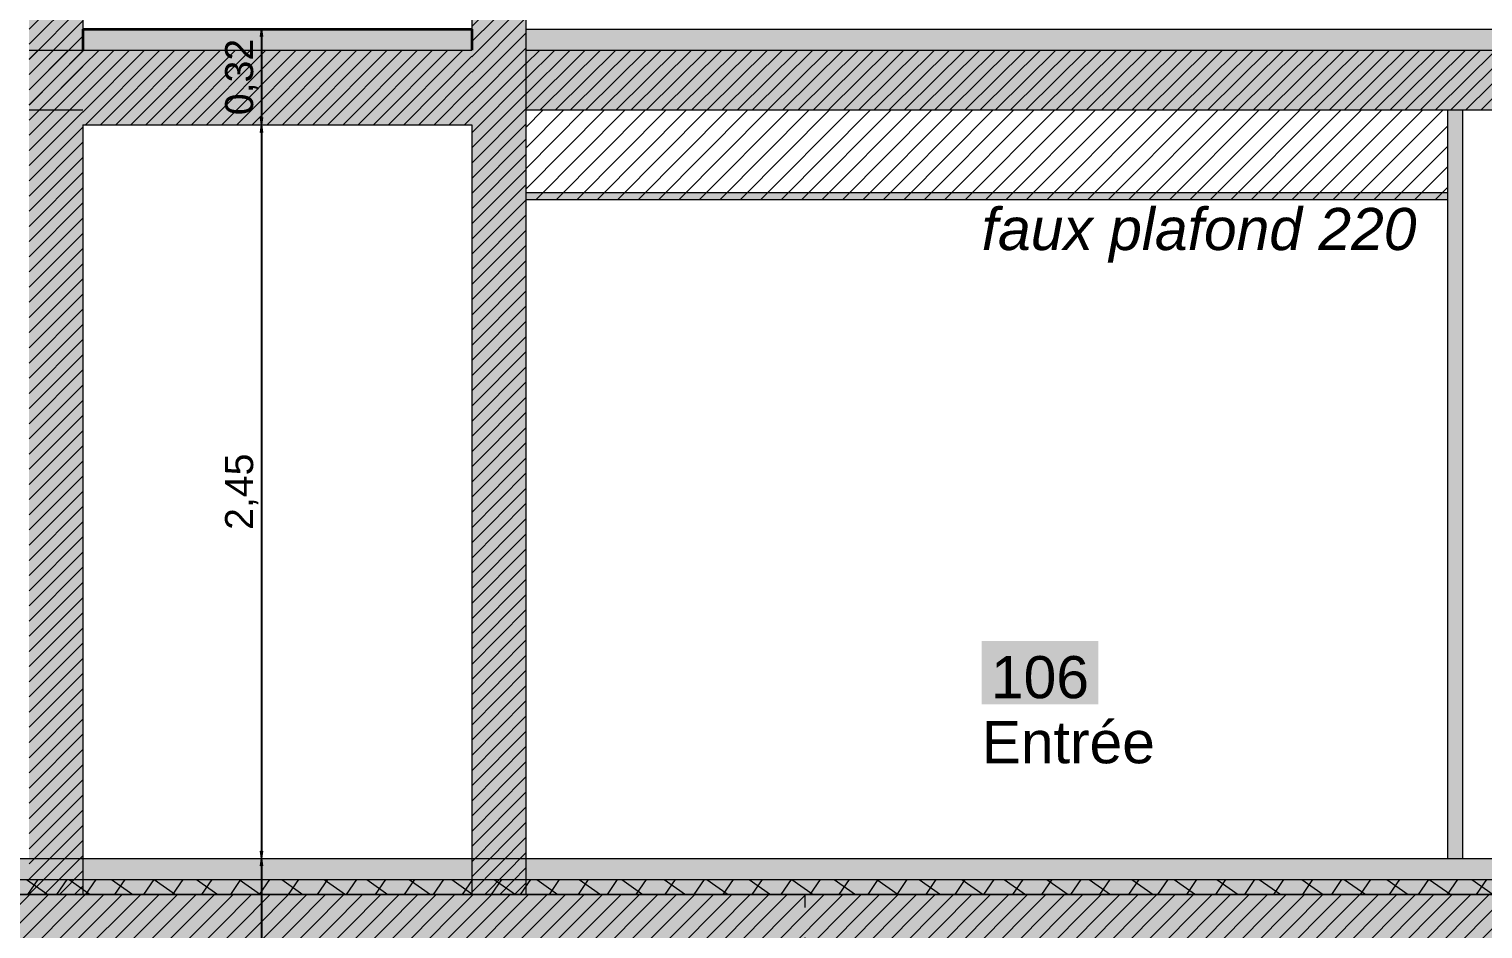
# Model space of a CAD drawing. Header units: metres. Extents: x 1838950 to 1842843, y 5171318 to 5174224.
# Drawn here: x 1840946.215 to 1840951.074, y 5171444.337 to 5171447.342 of the extents above; entities that cross this region are included whole.
import ezdxf

# ---------------------------------------------------------------- set-up
doc = ezdxf.new("R2010")
doc.units = ezdxf.units.M
doc.header["$LTSCALE"] = 0.0254
doc.header["$PDMODE"] = 1
doc.header["$PDSIZE"] = -2
doc.linetypes.add('VW-01', pattern=[0.41656, 0.20828, -0.20828])
doc.layers.get('0').update_dxf_attribs({"lineweight": 18})
doc.layers.get('DEFPOINTS').update_dxf_attribs({"lineweight": 18})
for name, color, linetype, lineweight in [('B GÈnÈral_Hatch', 7, 'Continuous', 5), ('B Général', 7, 'Continuous', 5), ('C ANNOTATIONS-cotation', 7, 'Continuous', 5), ('C ANNOTATIONS-prestations', 7, 'Continuous', 5), ('C ANNOTATIONS-texte', 7, 'Continuous', 5)]:
    doc.layers.add(name, color=color, linetype=linetype, lineweight=lineweight)
doc.styles.add('Arial', font='arial.ttf')
doc.styles.add('Arial (italic)', font='')
doc.styles.get('Arial (italic)').set_extended_font_data('Arial', italic=True)
doc.dimstyles.new('100é', dxfattribs={"dimtxt": 302.065972222221, "dimasz": 0.0001240234375, "dimexe": 0, "dimexo": 2.499999999999999e-06, "dimgap": 1e-07, "dimtad": 1, "dimzin": 3, "dimtxsty": 'Arial', "dimblk": 'VW_FILLEDARROW-2', "dimblk1": 'VW_FILLEDARROW-2', "dimblk2": 'VW_FILLEDARROW-2', "dimcen": 0, "dimdle": 1e-06, "dimazin": 0, "dimtfac": 1, "dimtix": 1, "dimtmove": 0, "dimatfit": 0, "dimldrblk": 'VW_FILLEDARROW-2', "dimfxl": 1, "dimfrac": 2, "dimtolj": 1, "dimtzin": 3, "dimarcsym": 0})
pattern_1 = [(45, (0, 0), (0.02425347222222122, -0.02645833333333338), [])]

# ---------------------------------------------------------------- blocks, each defined once
blk = doc.blocks.new('Groupe-129-1-5')
at = {"layer": 'B GÈnÈral_Hatch', "linetype": 'Continuous', "lineweight": 0, "true_color": 0xffffff}
blk.add_hatch(color=7, dxfattribs=at).paths.add_polyline_path([(51.85041370593866, -47.55368290728126), (51.85041370593866, -47.78368290719071), (50.00964723659531, -47.78368290719071), (50.00964723659532, -47.95368290728126), (43.79282059917692, -47.95368290728126), (43.79282059917692, -48.15368290728125), (43.09285720371012, -48.15368290728125), (43.09285720371012, -47.783682907683), (42.36168506385889, -47.78368290768302), (42.36168506385889, -48.15368290728125), (41.66172166839207, -48.15368290728125), (41.66172166839207, -47.78368290768302), (38.90950600269351, -47.78368290768302), (38.90950600269351, -48.05368290728125), (38.30950600269351, -48.05368290728126), (38.30950600269351, -47.78368290768302), (35.52761052406712, -47.78368290768302), (35.52761052406712, -48.05368290728125), (35.027622999962, -48.05368290728126), (35.027622999962, -47.78368290768302), (32.43372041497937, -47.78368290768302), (32.43372041497937, -47.55368290829646), (35.027622999962, -47.55368290728126), (51.85041370593866, -47.55368290728126)])
at = {"layer": 'B Général', "linetype": 'Continuous', "lineweight": 5}
h = blk.add_hatch(dxfattribs=at)
h.set_pattern_fill('45_0_15_52', style=0, pattern_type=2)
h.set_pattern_definition([(45, (0, 0), (0.03527777774492279, -0.02645833334565396), [])])
h.paths.add_polyline_path([(51.85041370593864, -47.55368290728126), (51.85041370593864, -47.78368290719071), (50.0096472365953, -47.78368290719071), (50.00964723659531, -47.95368290728126), (43.79282059917692, -47.95368290728126), (43.79282059917692, -48.15368290728125), (43.09285720371012, -48.15368290728125), (43.09285720371012, -47.783682907683), (42.36168506385888, -47.78368290768302), (42.36168506385888, -48.15368290728125), (41.66172166839206, -48.15368290728125), (41.66172166839206, -47.78368290768302), (38.9095060026935, -47.78368290768302), (38.9095060026935, -48.05368290728125), (38.3095060026935, -48.05368290728126), (38.3095060026935, -47.78368290768302), (35.52761052406711, -47.78368290768302), (35.52761052406711, -48.05368290728125), (35.027622999962, -48.05368290728126), (35.027622999962, -47.78368290768302), (32.43372041497936, -47.78368290768302), (32.43372041497936, -47.55368290829646), (35.027622999962, -47.55368290728126)])
at = {"layer": 'B Général', "color": 7, "linetype": 'Continuous', "lineweight": 5, "flags": 128}
blk.add_lwpolyline([(51.85041370593864, -47.55368290728126), (51.85041370593864, -47.78368290719071), (50.0096472365953, -47.78368290719071), (50.00964723659531, -47.95368290728126), (43.79282059917692, -47.95368290728126), (43.79282059917692, -48.15368290728125), (43.09285720371012, -48.15368290728125), (43.09285720371012, -47.783682907683), (42.36168506385888, -47.78368290768302), (42.36168506385888, -48.15368290728125), (41.66172166839206, -48.15368290728125), (41.66172166839206, -47.78368290768302), (38.9095060026935, -47.78368290768302), (38.9095060026935, -48.05368290728125), (38.3095060026935, -48.05368290728126), (38.3095060026935, -47.78368290768302), (35.52761052406711, -47.78368290768302), (35.52761052406711, -48.05368290728125), (35.027622999962, -48.05368290728126), (35.027622999962, -47.78368290768302), (32.43372041497936, -47.78368290768302), (32.43372041497936, -47.55368290829646), (35.027622999962, -47.55368290728126)], close=True, dxfattribs=at)
at = {"layer": 'B Général', "color": 7, "linetype": 'VW-01', "lineweight": 5, "flags": 128}
blk.add_lwpolyline([(44.48805584970281, -47.55368290728126), (50.00964723659531, -47.55368290728126), (50.00964723659531, -48.25368290728125), (44.48805584970281, -48.25368290728125)], close=True, dxfattribs=at)
blk = doc.blocks.new('VW_FILLEDARROW-2')
at = {"linetype": 'Continuous', "lineweight": 0, "transparency": 16777216}
blk.add_hatch(color=0, dxfattribs=at).paths.add_polyline_path([(-1, 0.1227845609029044), (0, 0), (-1, -0.1227845609029047)])
at = {"color": 0, "lineweight": 20, "transparency": 16777216, "flags": 128}
blk.add_lwpolyline([(-1, 0.1227845609029044), (0, 0), (-1, -0.1227845609029047)], close=True, dxfattribs=at)
blk = doc.blocks.new('*D1790')
at = {"layer": 'C ANNOTATIONS-cotation', "color": 0, "linetype": 'Continuous', "lineweight": -2, "transparency": 16777216}
blk.add_line((1840946.992265209, 5171447.317147276), (1840946.992265209, 5171447.04675665), dxfattribs=at)
at = {"layer": 'DEFPOINTS', "color": 0, "linetype": 'Continuous', "transparency": 16777216}
for p in [(1840946.720323035, 5171447.341951963), (1840946.720323035, 5171447.021951963), (1840946.992265209, 5171447.021951963)]:
    blk.add_point(p, dxfattribs=at)
at = {"layer": 'C ANNOTATIONS-cotation', "color": 0, "linetype": 'Continuous', "lineweight": -2, "transparency": 16777216, "xscale": 0.0248046875, "yscale": 0.0248046875, "zscale": 0.0248046875}
for p, rotation in [((1840946.992265209, 5171447.341951963), 90), ((1840946.992265209, 5171447.021951963), 270)]:
    blk.add_blockref('VW_FILLEDARROW-2', p, dxfattribs=dict(at, rotation=rotation))
at = {"layer": 'C ANNOTATIONS-cotation', "color": 0, "linetype": 'Continuous', "lineweight": 5, "transparency": 16777216, "insert": (1840946.925909002, 5171447.181951962), "char_height": 0.09377775410353535, "attachment_point": 5, "rotation": 90, "style": 'Arial'}
blk.add_mtext('\\A1;0,32', dxfattribs=at)
blk = doc.blocks.new('*D1791')
at = {"layer": 'C ANNOTATIONS-cotation', "color": 0, "linetype": 'Continuous', "lineweight": -2, "transparency": 16777216}
blk.add_line((1840946.992265209, 5171446.997147276), (1840946.992265209, 5171444.59675665), dxfattribs=at)
at = {"layer": 'DEFPOINTS', "color": 0, "linetype": 'Continuous', "transparency": 16777216}
for p in [(1840946.720323035, 5171447.021951963), (1840946.802583802, 5171444.571951963), (1840946.992265209, 5171444.571951963)]:
    blk.add_point(p, dxfattribs=at)
at = {"layer": 'C ANNOTATIONS-cotation', "color": 0, "linetype": 'Continuous', "lineweight": -2, "transparency": 16777216, "xscale": 0.0248046875, "yscale": 0.0248046875, "zscale": 0.0248046875}
for p, rotation in [((1840946.992265209, 5171447.021951963), 90), ((1840946.992265209, 5171444.571951963), 270)]:
    blk.add_blockref('VW_FILLEDARROW-2', p, dxfattribs=dict(at, rotation=rotation))
at = {"layer": 'C ANNOTATIONS-cotation', "color": 0, "linetype": 'Continuous', "lineweight": 5, "transparency": 16777216, "insert": (1840946.925909002, 5171445.796951963), "char_height": 0.09377775410353535, "attachment_point": 5, "rotation": 90, "style": 'Arial'}
blk.add_mtext('\\A1;2,45', dxfattribs=at)
blk = doc.blocks.new('*D1792')
at = {"layer": 'C ANNOTATIONS-cotation', "color": 0, "linetype": 'Continuous', "lineweight": -2, "transparency": 16777216}
blk.add_line((1840946.992265209, 5171444.547147276), (1840946.992265209, 5171443.756756651), dxfattribs=at)
at = {"layer": 'DEFPOINTS', "color": 0, "linetype": 'Continuous', "transparency": 16777216}
for p in [(1840946.802583802, 5171444.571951963), (1840946.802583802, 5171443.731951964), (1840946.992265209, 5171443.731951964)]:
    blk.add_point(p, dxfattribs=at)
at = {"layer": 'C ANNOTATIONS-cotation', "color": 0, "linetype": 'Continuous', "lineweight": -2, "transparency": 16777216, "xscale": 0.0248046875, "yscale": 0.0248046875, "zscale": 0.0248046875}
for p, rotation in [((1840946.992265209, 5171444.571951963), 90), ((1840946.992265209, 5171443.731951964), 270)]:
    blk.add_blockref('VW_FILLEDARROW-2', p, dxfattribs=dict(at, rotation=rotation))
at = {"layer": 'C ANNOTATIONS-cotation', "color": 0, "linetype": 'Continuous', "lineweight": 5, "transparency": 16777216, "insert": (1840946.925909002, 5171444.151951963), "char_height": 0.09377775410353535, "attachment_point": 5, "rotation": 90, "style": 'Arial'}
blk.add_mtext('\\A1;0,84', dxfattribs=at)

msp = doc.modelspace()

# ---------------------------------------------------------------- hatches: boundary and pattern name
at = {"layer": 'B GÈnÈral_Hatch', "linetype": 'Continuous', "lineweight": 0, "true_color": 0xffffff}
for points in [[(1840946.21532303, 5171449.84195196), (1840946.39532303, 5171449.84195196), (1840946.395323033, 5171444.451951963), (1840946.215323033, 5171444.451951963), (1840946.21532303, 5171449.84195196)], [(1840946.39532303, 5171449.84195196), (1840946.21532303, 5171449.84195196), (1840946.215323033, 5171444.451951963), (1840946.395323033, 5171444.451951963), (1840946.39532303, 5171449.84195196)], [(1840947.695322951, 5171449.84195196), (1840947.875322951, 5171449.84195196), (1840947.875322955, 5171444.451951959), (1840947.695322955, 5171444.451951959), (1840947.695322951, 5171449.84195196)], [(1840947.875322951, 5171449.84195196), (1840947.695322951, 5171449.84195196), (1840947.695322955, 5171444.451951959), (1840947.875322955, 5171444.451951959), (1840947.875322951, 5171449.84195196)], [(1840946.215323039, 5171447.071951962), (1840946.215323039, 5171447.341951963), (1840946.395323039, 5171447.341951963), (1840946.395323039, 5171447.071951962), (1840946.215323039, 5171447.071951962)], [(1840947.695322953, 5171447.021951959), (1840947.695322953, 5171447.34195196), (1840946.395323032, 5171447.341951959), (1840946.395323032, 5171447.021951959), (1840947.695322953, 5171447.021951959)], [(1840947.695322953, 5171447.271951959), (1840947.695322953, 5171447.34195196), (1840946.395323032, 5171447.341951959), (1840946.395323032, 5171447.271951959), (1840947.695322953, 5171447.271951959)], [(1840966.139779528, 5171447.271951395), (1840966.139779528, 5171447.341951395), (1840947.875322953, 5171447.341951383), (1840947.875322953, 5171447.071951384), (1840966.399779528, 5171447.071951395), (1840966.239779528, 5171447.271951395), (1840966.139779528, 5171447.271951395)], [(1840946.215323039, 5171447.271951962), (1840946.215323039, 5171447.071951962), (1840946.395323039, 5171447.071951962), (1840946.395323039, 5171447.271951962), (1840946.215323039, 5171447.271951962)], [(1840947.695322953, 5171447.021951959), (1840947.695322953, 5171447.271951959), (1840946.395323032, 5171447.271951959), (1840946.395323032, 5171447.021951959), (1840947.695322953, 5171447.021951959)], [(1840966.399779528, 5171447.071951395), (1840966.239779528, 5171447.271951395), (1840947.875322953, 5171447.271951384), (1840947.875322953, 5171447.071951384), (1840966.399779528, 5171447.071951395)], [(1840950.955278421, 5171447.071951961), (1840951.005278421, 5171447.071951961), (1840951.005278421, 5171444.571951961), (1840950.955278421, 5171444.571951961), (1840950.955278421, 5171447.071951961)], [(1840951.005278421, 5171447.071951961), (1840950.955278421, 5171447.071951961), (1840950.955278421, 5171444.571951961), (1840951.005278421, 5171444.571951961), (1840951.005278421, 5171447.071951961)], [(1840949.39865271, 5171445.086568571), (1840949.788086304, 5171445.086568571), (1840949.788086304, 5171445.298235237), (1840949.39865271, 5171445.298235237), (1840949.39865271, 5171445.086568571)], [(1840956.171312445, 5171444.571951962), (1840939.770100103, 5171444.571951961), (1840939.690100103, 5171444.501951962), (1840956.171312445, 5171444.501951963), (1840956.171312445, 5171444.571951962)], [(1840956.171312445, 5171444.571951962), (1840939.770100103, 5171444.571951961), (1840939.690100103, 5171444.501951962), (1840956.171312445, 5171444.501951963), (1840956.171312445, 5171444.571951962)], [(1840939.790100103, 5171444.501772013), (1840956.171312443, 5171444.501772013), (1840956.171312443, 5171444.451951963), (1840939.790100103, 5171444.451951963), (1840939.790100103, 5171444.501772013)]]:
    msp.add_hatch(color=7, dxfattribs=at).paths.add_polyline_path(points)
at = {"layer": 'B GÈnÈral_Hatch', "linetype": 'Continuous', "lineweight": 5}
h = msp.add_hatch(dxfattribs=at)
h.set_pattern_fill('50_BETON', style=0, pattern_type=2)
h.set_pattern_definition(pattern_1)
h.paths.add_polyline_path([(1840946.39532303, 5171449.84195196), (1840946.21532303, 5171449.84195196), (1840946.215323033, 5171444.451951963), (1840946.395323033, 5171444.451951963)])
h = msp.add_hatch(dxfattribs=at)
h.set_pattern_fill('50_BETON', style=0, pattern_type=2)
h.set_pattern_definition(pattern_1)
h.paths.add_polyline_path([(1840947.875322951, 5171449.84195196), (1840947.695322951, 5171449.84195196), (1840947.695322955, 5171444.451951959), (1840947.875322955, 5171444.451951959)])
h = msp.add_hatch(dxfattribs=at)
h.set_pattern_fill('50_BETON', style=0, pattern_type=2)
h.set_pattern_definition(pattern_1)
h.paths.add_polyline_path([(1840946.215323039, 5171447.271951962), (1840946.215323039, 5171447.071951962), (1840946.395323039, 5171447.071951962), (1840946.395323039, 5171447.271951962)])
h = msp.add_hatch(dxfattribs=at)
h.set_pattern_fill('50_BETON', style=0, pattern_type=2)
h.set_pattern_definition(pattern_1)
h.paths.add_polyline_path([(1840947.695322953, 5171447.021951959), (1840947.695322953, 5171447.271951959), (1840946.395323032, 5171447.271951959), (1840946.395323032, 5171447.021951959)])
h = msp.add_hatch(dxfattribs=at)
h.set_pattern_fill('50_BETON', style=0, pattern_type=2)
h.set_pattern_definition(pattern_1)
h.paths.add_polyline_path([(1840966.399779528, 5171447.071951395), (1840966.239779528, 5171447.271951395), (1840947.875322953, 5171447.271951384), (1840947.875322953, 5171447.071951384)])
at = {"layer": 'B GÈnÈral_Hatch', "linetype": 'Continuous', "lineweight": 5, "true_color": 0xaaaaaa}
h = msp.add_hatch(dxfattribs=at)
h.set_pattern_fill('F_P__SOFFITE', color=253, style=0, pattern_type=2)
h.set_pattern_definition([(45, (0, 0.002204861111111111), (-0.03527777777777778, 0.03307291666666667), [])])
h.paths.add_polyline_path([(1840947.875323039, 5171447.071951962), (1840950.955278421, 5171447.071951962), (1840950.955278421, 5171446.771951967), (1840947.875323039, 5171446.771951967)])
at = {"layer": 'B Général', "linetype": 'Continuous', "lineweight": 5, "true_color": 0x808080}
h = msp.add_hatch(dxfattribs=at)
h.set_pattern_fill('02_ISOLANT', color=8, style=0, pattern_type=2)
h.set_pattern_definition([(145.7235947438835, (388.1691140702418, 220.8695760480229), (-0.04505486471661582, -0.06610642302656715), []), (-124.2764052561165, (388.1691140702418, 220.8695760480229), (-0.06610642302656715, 0.04505486471661577), [])])
h.paths.add_polyline_path([(1840939.790100103, 5171444.501772013), (1840956.171312443, 5171444.501772013), (1840956.171312443, 5171444.451951963), (1840939.790100103, 5171444.451951963)])

# ---------------------------------------------------------------- linework, layer by layer
at = {"layer": 'B GÈnÈral_Hatch', "color": 252, "linetype": 'Continuous', "true_color": 0x848484}
msp.add_solid([(1840947.875323039, 5171446.796084712), (1840950.955278421, 5171446.796084712), (1840947.875323039, 5171446.771951967), (1840950.955278421, 5171446.771951967)], dxfattribs=at)
at = {"layer": 'B Général', "color": 7, "linetype": 'Continuous', "lineweight": 18}
for p, q in [((1840946.39532303, 5171449.84195196), (1840946.395323031, 5171447.341951959)), ((1840947.695322951, 5171449.84195196), (1840947.695322953, 5171447.34195196)), ((1840947.875322951, 5171449.84195196), (1840947.875322955, 5171444.451951959)), ((1840946.395323032, 5171447.021951959), (1840946.395323033, 5171444.451951963)), ((1840947.695322953, 5171447.021951959), (1840947.695322955, 5171444.451951959))]:
    msp.add_line(p, q, dxfattribs=at)
at = {"layer": 'B Général', "color": 7, "linetype": 'Continuous', "lineweight": 5}
for p, q in [((1840946.39532303, 5171449.84195196), (1840946.395323031, 5171447.341951959)), ((1840947.695322951, 5171449.84195196), (1840947.695322953, 5171447.34195196)), ((1840947.875322951, 5171449.84195196), (1840947.875322953, 5171447.341951383)), ((1840946.395323031, 5171447.341951959), (1840947.695322953, 5171447.34195196)), ((1840947.875322953, 5171447.341951383), (1840966.139779528, 5171447.341951395)), ((1840947.875322953, 5171447.341951383), (1840966.139779528, 5171447.341951395)), ((1840946.215323039, 5171447.271951962), (1840946.395323039, 5171447.271951962)), ((1840947.875322953, 5171447.271951384), (1840966.139779528, 5171447.271951395)), ((1840946.215323039, 5171447.071951962), (1840946.395323039, 5171447.071951962)), ((1840946.215323039, 5171447.071951962), (1840946.395323039, 5171447.071951962)), ((1840947.875322953, 5171447.071951384), (1840966.399779528, 5171447.071951395)), ((1840947.875322953, 5171447.071951384), (1840966.399779528, 5171447.071951395)), ((1840947.875322953, 5171447.071951384), (1840947.875322955, 5171444.451951959)), ((1840950.955278421, 5171447.071951961), (1840950.955278421, 5171444.571951961)), ((1840950.955278421, 5171447.071951961), (1840951.005278421, 5171447.071951961)), ((1840951.005278421, 5171447.071951961), (1840951.005278421, 5171444.571951961)), ((1840946.395323032, 5171447.021951959), (1840947.695322953, 5171447.021951959)), ((1840946.395323032, 5171447.021951959), (1840946.395323033, 5171444.451951963)), ((1840947.695322953, 5171447.021951959), (1840947.695322955, 5171444.451951959)), ((1840939.790100103, 5171444.571951961), (1840956.171312445, 5171444.571951962)), ((1840939.790100103, 5171444.571951961), (1840956.171312445, 5171444.571951962)), ((1840950.955278421, 5171444.571951961), (1840951.005278421, 5171444.571951961)), ((1840939.790100103, 5171444.501951962), (1840956.171312445, 5171444.501951963)), ((1840939.790100103, 5171444.501951962), (1840956.171312445, 5171444.501951963))]:
    msp.add_line(p, q, dxfattribs=at)
at = {"layer": 'B Général', "color": 7, "linetype": 'Continuous', "lineweight": 35}
for p, q in [((1840946.395323031, 5171447.341951959), (1840947.695322953, 5171447.34195196)), ((1840946.395323031, 5171447.341951959), (1840946.395323032, 5171447.271951959)), ((1840947.695322953, 5171447.34195196), (1840947.695322953, 5171447.271951959))]:
    msp.add_line(p, q, dxfattribs=at)
at = {"layer": 'B Général', "color": 7, "linetype": 'Continuous', "lineweight": 13}
for p, q in [((1840946.395323032, 5171447.271951959), (1840947.695322953, 5171447.271951959)), ((1840950.955278421, 5171447.071951961), (1840950.955278421, 5171444.571951961)), ((1840951.005278421, 5171447.071951961), (1840951.005278421, 5171444.571951961)), ((1840946.395323032, 5171447.021951959), (1840947.695322953, 5171447.021951959))]:
    msp.add_line(p, q, dxfattribs=at)
at = {"layer": 'B Général', "color": 7, "linetype": 'Continuous', "lineweight": 5, "flags": 128}
for points in [[(1840947.875323039, 5171447.071951962), (1840950.955278421, 5171447.071951962), (1840950.955278421, 5171446.771951967), (1840947.875323039, 5171446.771951967)], [(1840947.875323039, 5171446.796084712), (1840950.955278421, 5171446.796084712), (1840950.955278421, 5171446.771951967), (1840947.875323039, 5171446.771951967)]]:
    msp.add_lwpolyline(points, dxfattribs=at)
msp.add_lwpolyline([(1840939.790100103, 5171444.501772013), (1840956.171312443, 5171444.501772013), (1840956.171312443, 5171444.451951963), (1840939.790100103, 5171444.451951963)], close=True, dxfattribs=at)

# ---------------------------------------------------------------- block references
at = {"layer": 'B Général', "color": 1, "true_color": 0xff1711}
msp.add_blockref('Groupe-129-1-5', (1840904.320898737, 5171492.005634869), dxfattribs=at)

# ---------------------------------------------------------------- texts
at = {"layer": 'B Général', "color": 7, "insert": (1840949.593369507, 5171445.248026641), "char_height": 0.140666631155303, "attachment_point": 2, "line_spacing_factor": 0.9010090477581787, "style": 'Arial'}
msp.add_mtext('106', dxfattribs=at)
at = {"layer": 'C ANNOTATIONS-prestations', "insert": (1840949.39865271, 5171446.744673926), "char_height": 0.140666631155303, "attachment_point": 1, "line_spacing_factor": 0.9010090477581787, "style": 'Arial (italic)'}
msp.add_mtext('faux plafond 220', dxfattribs=at)
at = {"layer": 'C ANNOTATIONS-texte', "color": 7, "insert": (1840949.398652725, 5171445.030721442), "char_height": 0.140666631155303, "attachment_point": 1, "rotation": 1.7248964873335457e-05, "line_spacing_factor": 0.9010090477581787, "style": 'Arial'}
msp.add_mtext('Entrée', dxfattribs=at)

# ---------------------------------------------------------------- dimensions: what is measured, and where the dimension line sits
at = {"layer": 'C ANNOTATIONS-cotation', "color": 7, "linetype": 'Continuous', "lineweight": 5}
for base, p1, p2, picture, middle in [((1840946.992265209, 5171447.021951963), (1840946.720323034, 5171447.341951962), (1840946.720323035, 5171447.021951961), '*D1790', (1840946.925909002, 5171447.181951962)), ((1840946.992265209, 5171444.571951963), (1840946.720323035, 5171447.021951961), (1840946.802583801, 5171444.571951961), '*D1791', (1840946.925909002, 5171445.796951963)), ((1840946.992265209, 5171443.731951964), (1840946.802583801, 5171444.571951961), (1840946.802583801, 5171443.731951962), '*D1792', (1840946.925909002, 5171444.151951963))]:
    dim = msp.add_linear_dim(base=base, p1=p1, p2=p2, angle=270, dimstyle='100é', override={"dimtxt": 0.09377775410353535, "dimasz": 0.0248046875, "dimgap": 0.01, "dimpost": '<>', "dimtxsty": 'Arial', "dimdle": 0.0002, "dimse1": 1, "dimse2": 1, "dimtmove": 2}, dxfattribs=at)
    dim.commit()
    dim.dimension.update_dxf_attribs({"geometry": picture, "text_midpoint": middle})

doc.saveas('drawing.dxf')
